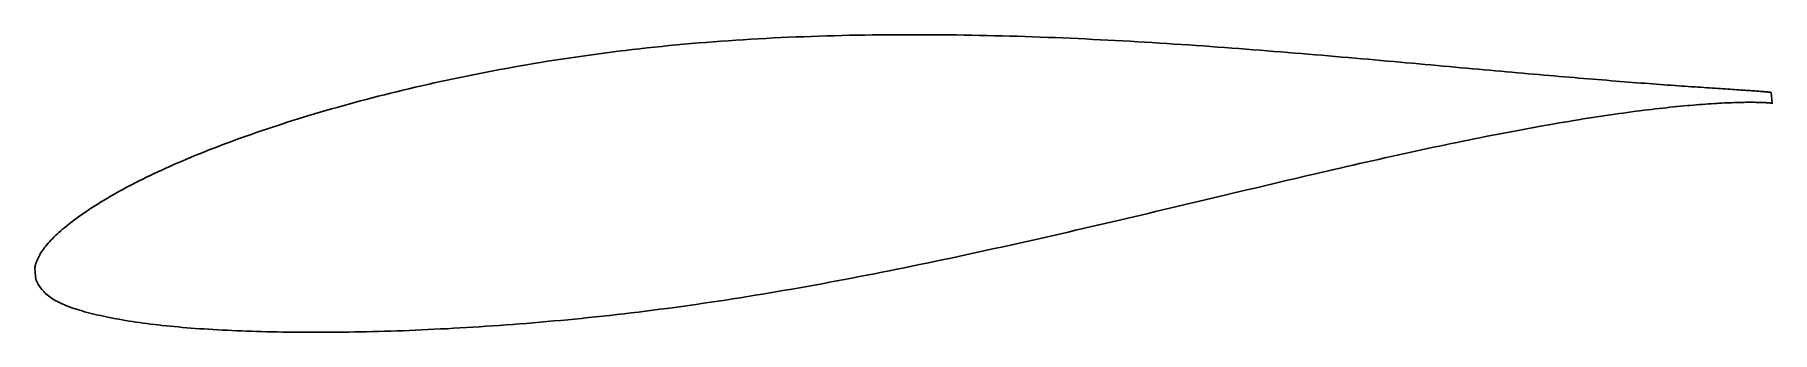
# Model space of a CAD drawing. Header units: metres. Extents: x -27.7 to 56.2, y -5.5 to 8.9.
import ezdxf

# ---------------------------------------------------------------- set-up
doc = ezdxf.new("R2010")
doc.units = ezdxf.units.M

msp = doc.modelspace()

# ---------------------------------------------------------------- linework, layer by layer
msp.add_lwpolyline([(56.124, 6.063), (56.122, 6.064), (56.117, 6.065), (56.109, 6.066), (56.098, 6.068), (56.083, 6.07), (56.065, 6.072), (56.044, 6.075), (56.019, 6.077), (55.992, 6.08), (55.961, 6.084), (55.926, 6.087), (55.889, 6.091), (55.848, 6.094), (55.805, 6.098), (55.757, 6.102), (55.707, 6.106), (55.654, 6.111), (55.597, 6.115), (55.537, 6.12), (55.474, 6.125), (55.408, 6.129), (55.338, 6.135), (55.266, 6.14), (55.19, 6.145), (55.111, 6.151), (55.029, 6.156), (54.943, 6.162), (54.855, 6.168), (54.763, 6.175), (54.668, 6.181), (54.57, 6.188), (54.469, 6.194), (54.365, 6.201), (54.258, 6.208), (54.147, 6.216), (54.034, 6.223), (53.917, 6.231), (53.798, 6.239), (53.675, 6.247), (53.549, 6.256), (53.42, 6.264), (53.288, 6.273), (53.154, 6.282), (53.016, 6.291), (52.875, 6.301), (52.731, 6.311), (52.584, 6.321), (52.434, 6.331), (52.281, 6.342), (52.125, 6.352), (51.966, 6.364), (51.804, 6.375), (51.64, 6.387), (51.472, 6.399), (51.301, 6.411), (51.128, 6.423), (50.952, 6.436), (50.773, 6.45), (50.591, 6.463), (50.406, 6.477), (50.218, 6.491), (50.027, 6.505), (49.834, 6.52), (49.638, 6.535), (49.439, 6.55), (49.238, 6.566), (49.033, 6.582), (48.826, 6.599), (48.616, 6.616), (48.404, 6.633), (48.189, 6.65), (47.971, 6.668), (47.75, 6.686), (47.527, 6.704), (47.302, 6.723), (47.073, 6.742), (46.842, 6.761), (46.609, 6.781), (46.373, 6.801), (46.135, 6.821), (45.894, 6.842), (45.65, 6.863), (45.404, 6.884), (45.156, 6.905), (44.905, 6.927), (44.652, 6.949), (44.396, 6.972), (44.138, 6.995), (43.878, 7.017), (43.615, 7.041), (43.35, 7.064), (43.083, 7.088), (42.813, 7.112), (42.541, 7.136), (42.267, 7.161), (41.991, 7.186), (41.713, 7.211), (41.432, 7.236), (41.15, 7.262), (40.865, 7.287), (40.578, 7.313), (40.289, 7.34), (39.998, 7.366), (39.705, 7.392), (39.41, 7.419), (39.113, 7.446), (38.814, 7.473), (38.513, 7.501), (38.21, 7.528), (37.905, 7.555), (37.598, 7.583), (37.29, 7.61), (36.98, 7.638), (36.668, 7.666), (36.354, 7.694), (36.038, 7.721), (35.721, 7.749), (35.402, 7.777), (35.082, 7.805), (34.759, 7.833), (34.436, 7.86), (34.11, 7.888), (33.783, 7.916), (33.455, 7.943), (33.125, 7.971), (32.793, 7.998), (32.46, 8.025), (32.126, 8.052), (31.79, 8.079), (31.453, 8.106), (31.114, 8.133), (30.775, 8.159), (30.434, 8.185), (30.091, 8.211), (29.748, 8.236), (29.403, 8.262), (29.057, 8.286), (28.71, 8.311), (28.362, 8.335), (28.012, 8.36), (27.662, 8.383), (27.311, 8.407), (26.958, 8.429), (26.605, 8.452), (26.25, 8.474), (25.895, 8.496), (25.539, 8.517), (25.182, 8.538), (24.824, 8.558), (24.465, 8.577), (24.106, 8.597), (23.746, 8.615), (23.385, 8.633), (23.023, 8.651), (22.661, 8.667), (22.298, 8.683), (21.934, 8.699), (21.57, 8.714), (21.206, 8.728), (20.84, 8.742), (20.475, 8.755), (20.109, 8.767), (19.742, 8.779), (19.375, 8.789), (19.008, 8.799), (18.64, 8.809), (18.272, 8.817), (17.904, 8.825), (17.535, 8.832), (17.167, 8.839), (16.798, 8.844), (16.429, 8.849), (16.059, 8.852), (15.69, 8.855), (15.321, 8.857), (14.951, 8.858), (14.582, 8.859), (14.212, 8.858), (13.843, 8.857), (13.473, 8.854), (13.104, 8.851), (12.735, 8.847), (12.366, 8.841), (11.997, 8.835), (11.628, 8.828), (11.26, 8.82), (10.892, 8.81), (10.524, 8.8), (10.157, 8.789), (9.79, 8.776), (9.423, 8.762), (9.057, 8.748), (8.691, 8.732), (8.326, 8.715), (7.961, 8.698), (7.596, 8.679), (7.233, 8.659), (6.87, 8.637), (6.507, 8.615), (6.145, 8.591), (5.784, 8.567), (5.424, 8.541), (5.064, 8.514), (4.705, 8.486), (4.347, 8.456), (3.99, 8.426), (3.633, 8.394), (3.278, 8.361), (2.923, 8.327), (2.569, 8.291), (2.216, 8.255), (1.865, 8.217), (1.514, 8.179), (1.164, 8.139), (0.815, 8.097), (0.468, 8.055), (0.121, 8.011), (-0.224, 7.967), (-0.568, 7.921), (-0.911, 7.874), (-1.253, 7.826), (-1.594, 7.777), (-1.933, 7.727), (-2.271, 7.676), (-2.607, 7.623), (-2.943, 7.57), (-3.277, 7.515), (-3.609, 7.46), (-3.94, 7.403), (-4.27, 7.346), (-4.598, 7.288), (-4.925, 7.228), (-5.25, 7.168), (-5.574, 7.107), (-5.896, 7.045), (-6.216, 6.982), (-6.535, 6.919), (-6.853, 6.854), (-7.168, 6.789), (-7.482, 6.723), (-7.795, 6.656), (-8.105, 6.589), (-8.414, 6.521), (-8.721, 6.452), (-9.027, 6.383), (-9.33, 6.313), (-9.632, 6.242), (-9.932, 6.17), (-10.23, 6.098), (-10.526, 6.025), (-10.82, 5.952), (-11.112, 5.878), (-11.402, 5.803), (-11.691, 5.728), (-11.977, 5.652), (-12.261, 5.576), (-12.543, 5.499), (-12.824, 5.421), (-13.102, 5.343), (-13.378, 5.265), (-13.651, 5.186), (-13.923, 5.106), (-14.193, 5.026), (-14.46, 4.946), (-14.725, 4.865), (-14.988, 4.783), (-15.249, 4.701), (-15.507, 4.619), (-15.763, 4.537), (-16.017, 4.454), (-16.269, 4.371), (-16.518, 4.287), (-16.764, 4.203), (-17.009, 4.119), (-17.251, 4.035), (-17.491, 3.95), (-17.728, 3.865), (-17.963, 3.78), (-18.195, 3.695), (-18.425, 3.609), (-18.652, 3.524), (-18.877, 3.438), (-19.1, 3.352), (-19.319, 3.265), (-19.537, 3.179), (-19.751, 3.093), (-19.963, 3.006), (-20.173, 2.919), (-20.38, 2.832), (-20.584, 2.745), (-20.785, 2.658), (-20.984, 2.572), (-21.181, 2.485), (-21.374, 2.398), (-21.565, 2.31), (-21.753, 2.223), (-21.938, 2.136), (-22.121, 2.049), (-22.301, 1.962), (-22.478, 1.875), (-22.652, 1.788), (-22.824, 1.701), (-22.993, 1.615), (-23.158, 1.528), (-23.321, 1.441), (-23.482, 1.354), (-23.639, 1.268), (-23.793, 1.181), (-23.945, 1.095), (-24.093, 1.009), (-24.239, 0.922), (-24.382, 0.837), (-24.522, 0.751), (-24.659, 0.666), (-24.793, 0.581), (-24.924, 0.496), (-25.052, 0.411), (-25.177, 0.327), (-25.299, 0.244), (-25.419, 0.161), (-25.535, 0.079), (-25.648, -0.003), (-25.759, -0.084), (-25.866, -0.165), (-25.97, -0.245), (-26.071, -0.324), (-26.17, -0.403), (-26.265, -0.481), (-26.357, -0.559), (-26.446, -0.635), (-26.532, -0.712), (-26.616, -0.787), (-26.696, -0.862), (-26.772, -0.937), (-26.846, -1.011), (-26.917, -1.084), (-26.985, -1.157), (-27.049, -1.229), (-27.111, -1.301), (-27.169, -1.373), (-27.224, -1.443), (-27.276, -1.513), (-27.325, -1.583), (-27.371, -1.652), (-27.414, -1.719), (-27.453, -1.786), (-27.49, -1.852), (-27.523, -1.917), (-27.554, -1.981), (-27.581, -2.043), (-27.605, -2.104), (-27.626, -2.162), (-27.645, -2.219), (-27.66, -2.272), (-27.673, -2.321), (-27.682, -2.365), (-27.69, -2.403), (-27.695, -2.432), (-27.698, -2.451), (-27.643, -2.986), (-27.641, -2.99), (-27.635, -3.003), (-27.625, -3.023), (-27.61, -3.052), (-27.592, -3.092), (-27.569, -3.139), (-27.543, -3.19), (-27.513, -3.244), (-27.48, -3.299), (-27.443, -3.354), (-27.404, -3.409), (-27.361, -3.465), (-27.315, -3.519), (-27.266, -3.572), (-27.214, -3.625), (-27.158, -3.677), (-27.1, -3.728), (-27.039, -3.777), (-26.974, -3.826), (-26.907, -3.874), (-26.836, -3.921), (-26.762, -3.966), (-26.685, -4.011), (-26.606, -4.054), (-26.523, -4.097), (-26.437, -4.139), (-26.348, -4.179), (-26.256, -4.219), (-26.161, -4.258), (-26.062, -4.296), (-25.961, -4.334), (-25.857, -4.37), (-25.75, -4.406), (-25.64, -4.441), (-25.526, -4.476), (-25.41, -4.51), (-25.291, -4.543), (-25.169, -4.576), (-25.043, -4.609), (-24.915, -4.641), (-24.784, -4.673), (-24.65, -4.704), (-24.512, -4.735), (-24.372, -4.766), (-24.229, -4.796), (-24.083, -4.826), (-23.934, -4.855), (-23.782, -4.884), (-23.627, -4.912), (-23.47, -4.94), (-23.309, -4.967), (-23.146, -4.994), (-22.979, -5.02), (-22.81, -5.046), (-22.639, -5.071), (-22.464, -5.095), (-22.287, -5.118), (-22.106, -5.141), (-21.923, -5.163), (-21.738, -5.185), (-21.549, -5.206), (-21.358, -5.226), (-21.164, -5.246), (-20.968, -5.265), (-20.769, -5.283), (-20.567, -5.301), (-20.362, -5.318), (-20.155, -5.334), (-19.946, -5.35), (-19.733, -5.366), (-19.518, -5.38), (-19.301, -5.394), (-19.081, -5.407), (-18.858, -5.42), (-18.633, -5.433), (-18.406, -5.444), (-18.176, -5.455), (-17.944, -5.465), (-17.709, -5.475), (-17.471, -5.484), (-17.232, -5.492), (-16.99, -5.5), (-16.745, -5.507), (-16.498, -5.514), (-16.249, -5.519), (-15.998, -5.524), (-15.744, -5.529), (-15.488, -5.533), (-15.23, -5.536), (-14.969, -5.539), (-14.706, -5.541), (-14.441, -5.542), (-14.174, -5.542), (-13.905, -5.542), (-13.634, -5.541), (-13.36, -5.539), (-13.085, -5.537), (-12.807, -5.534), (-12.528, -5.53), (-12.246, -5.526), (-11.962, -5.52), (-11.677, -5.514), (-11.389, -5.507), (-11.1, -5.5), (-10.808, -5.492), (-10.515, -5.482), (-10.22, -5.473), (-9.923, -5.462), (-9.624, -5.451), (-9.323, -5.438), (-9.021, -5.425), (-8.717, -5.411), (-8.411, -5.396), (-8.104, -5.381), (-7.795, -5.365), (-7.484, -5.348), (-7.171, -5.33), (-6.857, -5.311), (-6.542, -5.292), (-6.224, -5.272), (-5.906, -5.251), (-5.586, -5.229), (-5.264, -5.206), (-4.941, -5.183), (-4.616, -5.158), (-4.29, -5.133), (-3.963, -5.107), (-3.634, -5.08), (-3.304, -5.052), (-2.973, -5.024), (-2.64, -4.993), (-2.306, -4.963), (-1.971, -4.931), (-1.635, -4.899), (-1.298, -4.865), (-0.959, -4.831), (-0.62, -4.795), (-0.279, -4.758), (0.063, -4.721), (0.405, -4.682), (0.749, -4.643), (1.094, -4.602), (1.44, -4.56), (1.786, -4.517), (2.134, -4.473), (2.482, -4.428), (2.831, -4.382), (3.181, -4.335), (3.532, -4.287), (3.883, -4.238), (4.235, -4.188), (4.588, -4.137), (4.942, -4.085), (5.296, -4.032), (5.651, -3.978), (6.006, -3.923), (6.362, -3.866), (6.719, -3.809), (7.076, -3.751), (7.434, -3.692), (7.792, -3.633), (8.15, -3.572), (8.509, -3.51), (8.868, -3.448), (9.228, -3.384), (9.588, -3.32), (9.948, -3.255), (10.309, -3.189), (10.669, -3.122), (11.03, -3.055), (11.392, -2.987), (11.753, -2.918), (12.115, -2.848), (12.476, -2.778), (12.838, -2.707), (13.2, -2.635), (13.562, -2.562), (13.924, -2.49), (14.285, -2.416), (14.647, -2.342), (15.009, -2.267), (15.371, -2.192), (15.732, -2.116), (16.094, -2.04), (16.455, -1.963), (16.816, -1.886), (17.177, -1.809), (17.538, -1.731), (17.898, -1.652), (18.258, -1.573), (18.618, -1.494), (18.978, -1.415), (19.337, -1.335), (19.696, -1.255), (20.054, -1.175), (20.412, -1.094), (20.769, -1.014), (21.126, -0.932), (21.482, -0.851), (21.838, -0.77), (22.193, -0.689), (22.548, -0.607), (22.902, -0.525), (23.255, -0.443), (23.608, -0.361), (23.96, -0.279), (24.311, -0.197), (24.661, -0.115), (25.011, -0.032), (25.36, 0.05), (25.708, 0.132), (26.055, 0.214), (26.401, 0.296), (26.746, 0.378), (27.091, 0.46), (27.434, 0.542), (27.777, 0.623), (28.118, 0.704), (28.459, 0.785), (28.798, 0.866), (29.137, 0.947), (29.474, 1.027), (29.81, 1.107), (30.145, 1.187), (30.479, 1.266), (30.811, 1.346), (31.143, 1.424), (31.473, 1.502), (31.802, 1.58), (32.129, 1.658), (32.455, 1.735), (32.78, 1.812), (33.104, 1.888), (33.426, 1.963), (33.747, 2.039), (34.066, 2.113), (34.384, 2.187), (34.7, 2.26), (35.015, 2.333), (35.328, 2.406), (35.64, 2.478), (35.95, 2.549), (36.259, 2.619), (36.566, 2.689), (36.872, 2.758), (37.175, 2.826), (37.477, 2.894), (37.778, 2.961), (38.076, 3.027), (38.373, 3.093), (38.668, 3.157), (38.961, 3.221), (39.253, 3.285), (39.542, 3.347), (39.83, 3.409), (40.116, 3.47), (40.4, 3.529), (40.682, 3.589), (40.962, 3.647), (41.24, 3.704), (41.517, 3.761), (41.791, 3.817), (42.063, 3.871), (42.333, 3.925), (42.601, 3.978), (42.867, 4.03), (43.131, 4.082), (43.393, 4.132), (43.652, 4.182), (43.91, 4.23), (44.165, 4.278), (44.418, 4.324), (44.669, 4.37), (44.917, 4.415), (45.164, 4.459), (45.408, 4.503), (45.649, 4.545), (45.889, 4.586), (46.126, 4.627), (46.361, 4.666), (46.593, 4.704), (46.823, 4.742), (47.05, 4.779), (47.275, 4.815), (47.498, 4.849), (47.718, 4.883), (47.936, 4.917), (48.151, 4.949), (48.364, 4.98), (48.574, 5.01), (48.782, 5.04), (48.987, 5.069), (49.189, 5.097), (49.389, 5.124), (49.586, 5.15), (49.781, 5.175), (49.973, 5.199), (50.162, 5.222), (50.349, 5.245), (50.533, 5.266), (50.714, 5.287), (50.892, 5.307), (51.068, 5.327), (51.241, 5.345), (51.411, 5.363), (51.579, 5.379), (51.744, 5.396), (51.905, 5.411), (52.065, 5.426), (52.221, 5.439), (52.374, 5.453), (52.525, 5.465), (52.672, 5.477), (52.817, 5.488), (52.959, 5.498), (53.098, 5.508), (53.234, 5.517), (53.367, 5.525), (53.497, 5.533), (53.624, 5.54), (53.748, 5.547), (53.87, 5.553), (53.988, 5.559), (54.103, 5.564), (54.215, 5.568), (54.325, 5.572), (54.431, 5.575), (54.534, 5.578), (54.634, 5.581), (54.731, 5.583), (54.825, 5.585), (54.916, 5.586), (55.004, 5.587), (55.088, 5.587), (55.17, 5.587), (55.248, 5.587), (55.324, 5.586), (55.396, 5.585), (55.465, 5.584), (55.531, 5.583), (55.594, 5.581), (55.653, 5.579), (55.71, 5.577), (55.763, 5.575), (55.813, 5.573), (55.86, 5.57), (55.904, 5.567), (55.944, 5.565), (55.981, 5.562), (56.016, 5.559), (56.047, 5.556), (56.074, 5.554), (56.099, 5.551), (56.12, 5.549), (56.138, 5.546), (56.153, 5.544), (56.164, 5.542), (56.172, 5.541), (56.177, 5.54), (56.179, 5.539)], close=True)

doc.saveas('drawing.dxf')
